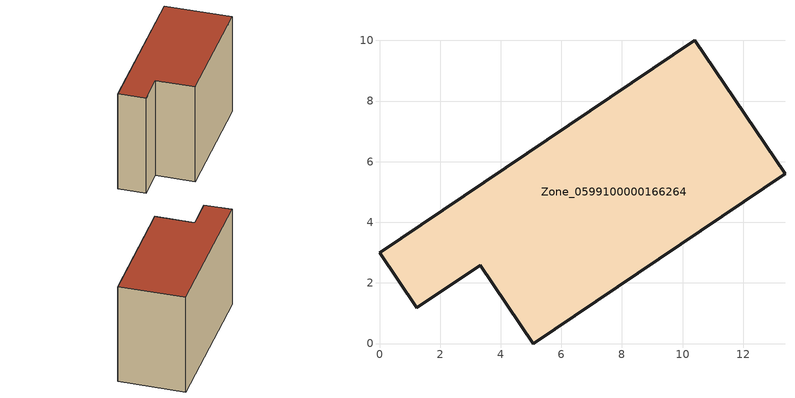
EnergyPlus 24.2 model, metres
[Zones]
Zone_0599100000166264
 floor ground (C_G): 10.41,10 13.38,5.6 5.07,0 3.33,2.59 1.23,1.18 0,3 z0.06
 wall outside (C_F): 13.38,5.6 10.41,10 0,3 1.23,1.18 3.33,2.59 5.07,0 13.38,5.6 z0.06:8.54
 roof outside (C_R): 10.41,10 0,3 1.23,1.18 3.33,2.59 5.07,0 13.38,5.6 z8.54
[BUILDING]
Pand.0599100000166264: North Axis=0; Terrain=City; Loads Convergence Tolerance Value=0.04; Temperature Convergence Tolerance Value=0.4; Solar Distribution=FullExterior; Maximum Number of Warmup Days=25; Minimum Number of Warmup Days=1
[Site:Location]
Rotterdam.The.Hague.AP_ZH_NLD Design_Conditions: Latitude=51.96; Longitude=4.45; Time Zone=1; Elevation=-4.5
[SITE:GROUNDTEMPERATURE:BUILDINGSURFACE]
18, 18, 18, 18, 18, 18, 18, 18, 18, 18, 18, 18
[MATERIAL] Thermal Absorptance=0.9; Solar Absorptance=0.7; Visible Absorptance=0.7
Name | Roughness | Thickness | Conductivity | Density | Specific Heat
G.TI.1975-1991 | MediumSmooth | 0.15 | 0.288461 | 540 | 1210
F.TI.1975-1991 | Rough | 0.3 | 0.230769 | 1920 | 840
R.TI.1975-1991 | MediumRough | 0.2 | 0.153846 | 1500 | 1000
[CONSTRUCTION]
C_G: G.TI.1975-1991
C_F: F.TI.1975-1991
C_R: R.TI.1975-1991
[ZONE]
Zone_0599100000166264: Type=1; Multiplier=1; Ceiling Height=Autocalculate; Volume=Autocalculate; Floor Area=autocalculate; Part of Total Floor Area=Yes
[ZONEINFILTRATION:DESIGNFLOWRATE]
Infil_Zone_0599100000166264: Zone or ZoneList or Space or SpaceList=Zone_0599100000166264; Schedule=AlwaysOn; Design Flow Rate Calculation Method=Flow/Area; Flow Rate per Floor Area=0.003; Constant Term Coefficient=1; Temperature Term Coefficient=0; Velocity Term Coefficient=0; Velocity Squared Term Coefficient=0
[HVACTEMPLATE:ZONE:IDEALLOADSAIRSYSTEM]
Zone_0599100000166264: Maximum Heating Supply Air Temperature=50; Minimum Cooling Supply Air Temperature=13; Maximum Heating Supply Air Humidity Ratio=0.0156; Minimum Cooling Supply Air Humidity Ratio=0.0077; Heating Limit=NoLimit; Cooling Limit=NoLimit; Dehumidification Control Type=ConstantSensibleHeatRatio; Cooling Sensible Heat Ratio=0.7; Dehumidification Setpoint=60; Humidification Control Type=None; Humidification Setpoint=30; Outdoor Air Method=None; Outdoor Air Flow Rate per Person=0.00944; Outdoor Air Flow Rate per Zone Floor Area=0; Outdoor Air Flow Rate per Zone=0; Demand Controlled Ventilation Type=None; Outdoor Air Economizer Type=NoEconomizer; Heat Recovery Type=None; Sensible Heat Recovery Effectiveness=0.7; Latent Heat Recovery Effectiveness=0.65
[ZONECONTROL:THERMOSTAT]
ThermostatControl_Zone_0599100000166264: Zone or ZoneList=Zone_0599100000166264; Control Type Schedule=DualSetpointControlType; Control 1=Thermostat_Zone_0599100000166264; Temperature Difference Between Cutout And Setpoint=0
[THERMOSTATSETPOINT:DUALSETPOINT]
Thermostat_Zone_0599100000166264: Heating Setpoint Temperature Schedule=HeatingSetpoint_Zone_0599100000166264; Cooling Setpoint Temperature Schedule=CoolingSetpoint_Zone_0599100000166264
[SCHEDULE:COMPACT]
HeatingSetpoint_Zone_0599100000166264: Through: 12/31, For: AllDays, Until: 24:00, 21
CoolingSetpoint_Zone_0599100000166264: Through: 12/31, For: AllDays, Until: 24:00, 24
DualSetpointControlType: Through: 12/31, For: AllDays, Until: 24:00, 4
AlwaysOn: Through: 12/31, For: AllDays, Until: 24:00, 1
